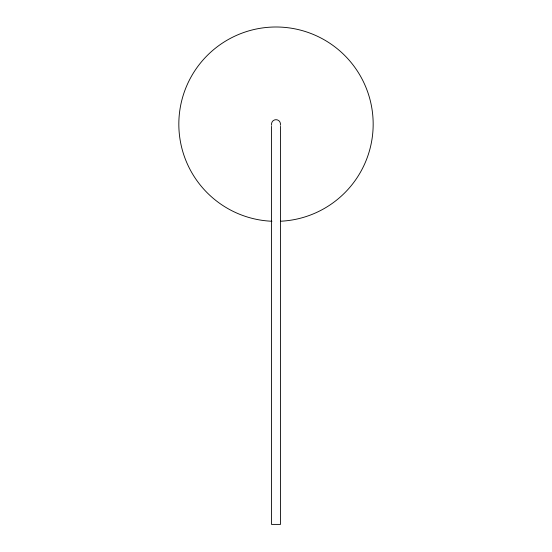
<?xml version="1.0" encoding="UTF-8"?>
<svg xmlns="http://www.w3.org/2000/svg" width="552" height="552" viewBox="0 0 552 552"><rect width="100%" height="100%" fill="white"/><g stroke="black" fill="none" stroke-linecap="round" stroke-linejoin="round"><path stroke-width="0.83" d="M280.499 126.373L280.499 524.4L271.501 524.4L271.501 126.373M271.915 221.248A97.173 97.173 0 0 1 192.475 74.506A97.173 97.173 0 0 1 359.345 74.209A97.173 97.173 0 0 1 280.43 221.235M271.66 125.332A4.499 4.499 0 0 1 276 119.674A4.499 4.499 0 0 1 280.34 125.332"/></g></svg>
